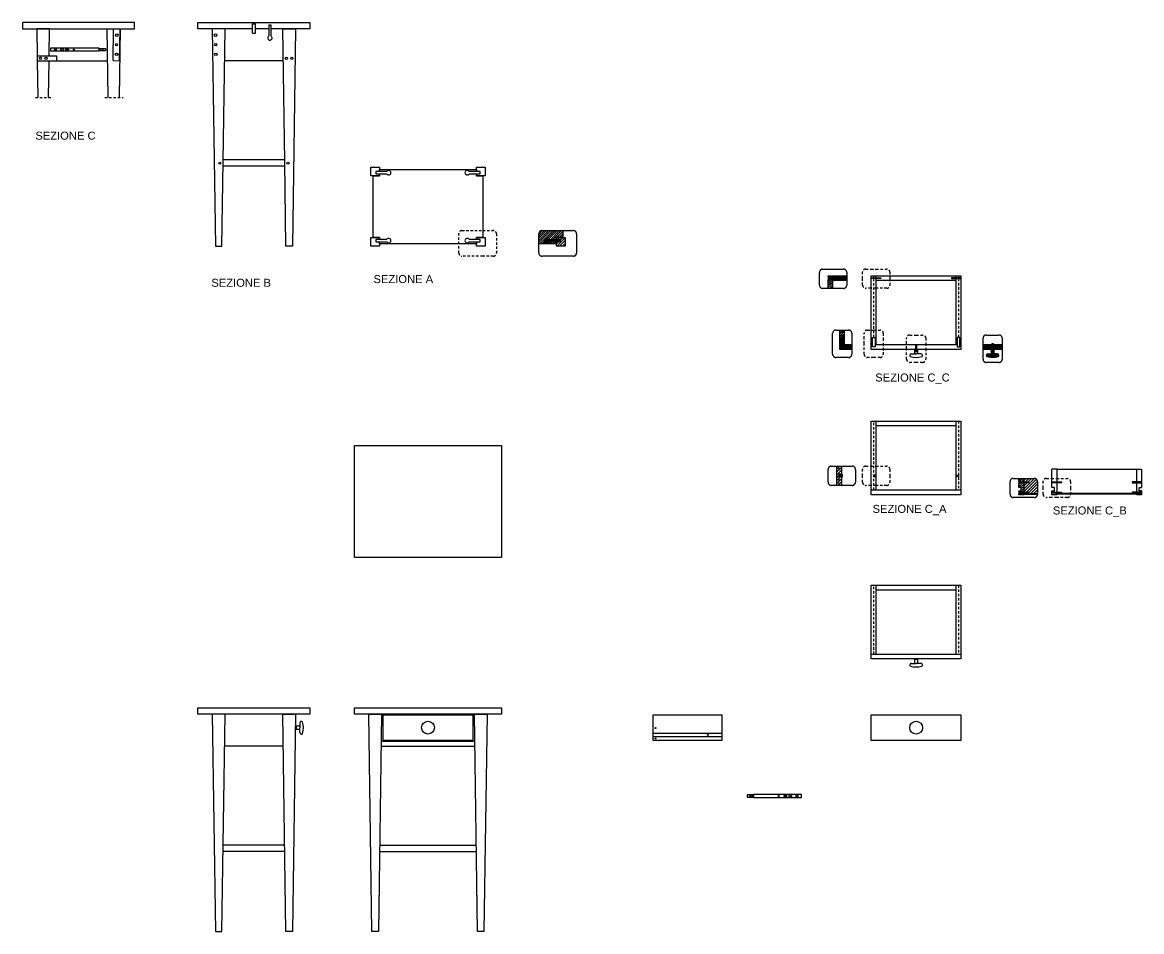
# Model space of a CAD drawing. Header units: millimetres. Extents: x 26 to 801, y 60 to 804.
# Drawn here: x 451.7 to 801.4, y 512.1 to 796.4 of the extents above; entities that cross this region are included whole.
import ezdxf

# ---------------------------------------------------------------- set-up
doc = ezdxf.new("R2010")
doc.units = ezdxf.units.MM
doc.linetypes.add('JIS_02_0.7', pattern=[1.35, 0.75, -0.6])
doc.linetypes.add('TRATTEGGIATA2', pattern=[9.525, 6.35, -3.175])
for name, color, linetype in [('campitura', 253, 'Continuous'), ('elementi sezionati', 170, 'Continuous'), ('Sez1', 150, 'Continuous'), ('sezioni', 2, 'Continuous'), ('simboli', 7, 'Continuous'), ('vano viti', 130, 'Continuous'), ('Viti', 50, 'Continuous'), ('viti dietro', 249, 'Continuous')]:
    doc.layers.add(name, color=color, linetype=linetype)
doc.styles.get("Standard").update_dxf_attribs({"font": 'arial.ttf'})

# ---------------------------------------------------------------- blocks, each defined once
blk = doc.blocks.new('*U53')
blk.add_lwpolyline([(0, 0), (0, 0.1), (0.05, 0), (0.12, -0.4), (0.12, -0.5), (0.07, -0.4), (0, 0)])
blk = doc.blocks.new('*U54')
at = {"layer": 'Viti', "color": 0, "linetype": 'ByBlock', "lineweight": -2, "transparency": 16777216}
for p in [(42.38, 270.66), (42.6, 270.66), (42.81, 270.66), (43.03, 270.66), (43.24, 270.66)]:
    blk.add_blockref('*U53', p, dxfattribs=at)
blk = doc.blocks.new('105021')
for p, q in [((40.46, 249.33), (40.43, 249.36)), ((40.43, 249.02), (40.47, 248.98)), ((40.48, 249.38), (40.46, 249.33)), ((40.49, 249.03), (40.46, 249.33)), ((40.47, 248.98), (40.49, 249.03)), ((40.53, 249.33), (40.48, 249.38)), ((40.49, 249.03), (40.54, 248.98)), ((40.55, 249.38), (40.53, 249.33)), ((40.56, 249.03), (40.53, 249.33)), ((40.54, 248.98), (40.56, 249.03)), ((40.6, 249.33), (40.55, 249.38)), ((40.56, 249.03), (40.61, 248.98)), ((40.62, 249.38), (40.6, 249.33)), ((40.63, 249.03), (40.6, 249.33)), ((40.61, 248.98), (40.63, 249.03)), ((40.67, 249.33), (40.62, 249.38)), ((40.63, 249.03), (40.68, 248.98)), ((40.69, 249.38), (40.67, 249.33)), ((40.7, 249.03), (40.67, 249.33)), ((40.68, 248.98), (40.7, 249.03)), ((40.74, 249.33), (40.69, 249.38)), ((40.7, 249.03), (40.75, 248.98)), ((40.76, 249.38), (40.74, 249.33)), ((40.77, 249.03), (40.74, 249.33)), ((40.75, 248.98), (40.77, 249.03)), ((40.81, 249.33), (40.76, 249.38)), ((40.77, 249.03), (40.82, 248.98)), ((40.83, 249.38), (40.81, 249.33)), ((40.84, 249.03), (40.81, 249.33)), ((40.82, 248.98), (40.84, 249.03)), ((40.88, 249.33), (40.83, 249.38)), ((40.84, 249.03), (40.89, 248.98)), ((40.9, 249.38), (40.88, 249.33)), ((40.91, 249.03), (40.88, 249.33)), ((40.89, 248.98), (40.91, 249.03)), ((40.95, 249.33), (40.9, 249.38)), ((40.91, 249.03), (40.96, 248.98)), ((40.97, 249.38), (40.95, 249.33)), ((40.98, 249.03), (40.95, 249.33)), ((40.96, 248.98), (40.98, 249.03)), ((41.02, 249.33), (40.97, 249.38)), ((40.98, 249.03), (41.03, 248.98)), ((41.04, 249.38), (41.02, 249.33)), ((41.05, 249.03), (41.02, 249.33)), ((41.03, 248.98), (41.05, 249.03)), ((41.09, 249.33), (41.04, 249.38)), ((41.05, 249.03), (41.1, 248.98)), ((41.11, 249.38), (41.09, 249.33)), ((41.12, 249.03), (41.09, 249.33)), ((41.1, 248.98), (41.12, 249.03)), ((41.16, 249.33), (41.11, 249.38)), ((41.12, 249.03), (41.17, 248.98)), ((41.18, 249.38), (41.16, 249.33)), ((41.19, 249.03), (41.16, 249.33)), ((41.17, 248.98), (41.19, 249.03)), ((41.23, 249.33), (41.18, 249.38)), ((41.19, 249.03), (41.24, 248.98)), ((41.25, 249.38), (41.23, 249.33)), ((41.26, 249.03), (41.23, 249.33)), ((41.24, 248.98), (41.26, 249.03)), ((41.3, 249.33), (41.25, 249.38)), ((41.26, 249.03), (41.31, 248.98)), ((41.32, 249.38), (41.3, 249.33)), ((41.33, 249.03), (41.3, 249.33)), ((41.31, 248.98), (41.33, 249.03)), ((41.37, 249.33), (41.32, 249.38)), ((41.33, 249.03), (41.38, 248.98)), ((41.4, 249.03), (41.37, 249.33)), ((41.37, 249.33), (41.4, 249.33)), ((41.38, 248.98), (41.4, 249.03)), ((41.4, 249.03), (41.4, 249.03)), ((41.43, 249.3), (41.43, 249.05))]:
    blk.add_line(p, q)
blk.add_lwpolyline([(40.33, 248.75), (40.33, 249.61, -0.414214), (40.35, 249.63), (40.41, 249.63, -0.414214), (40.43, 249.61), (40.43, 248.75, -0.414214), (40.41, 248.73), (40.35, 248.73, -0.414214)], format="xyb", close=True)
for centre, radius, start, end in [((40.54, 249.18), 0.406, 120.5102, 239.4898), ((41.4, 249.3), 0.025, 0, 90), ((41.4, 249.05), 0.025, 270, 0)]:
    blk.add_arc(centre, radius, start, end)
blk = doc.blocks.new('*U51')
blk.add_lwpolyline([(0.2, -0.3), (0.21, -0.25), (0.23, -0.3), (0.27, -0.5), (0.26, -0.55), (0.24, -0.5), (0.2, -0.3)])
blk = doc.blocks.new('*U52')
at = {"color": 0, "linetype": 'ByBlock', "lineweight": -2, "transparency": 16777216}
for p in [(40.13, 265.04), (40.27, 265.04), (40.4, 265.04), (40.54, 265.04), (40.68, 265.04), (40.82, 265.04), (40.96, 265.04), (41.09, 265.04), (41.23, 265.04), (41.37, 265.04), (41.51, 265.04), (41.64, 265.04), (41.78, 265.04), (41.92, 265.04), (42.06, 265.04), (42.19, 265.04), (42.33, 265.04), (42.47, 265.04)]:
    blk.add_blockref('*U51', p, dxfattribs=at)
blk = doc.blocks.new('108442')
for p, q in [((40.13, 265.04), (40.21, 264.8)), ((40.13, 265.04), (40.13, 264.24)), ((40.21, 264.48), (40.13, 264.24)), ((40.3, 264.74), (40.33, 264.74)), ((40.3, 264.54), (40.36, 264.54)), ((40.36, 264.74), (40.47, 264.74)), ((40.4, 264.54), (40.5, 264.54)), ((40.5, 264.74), (40.6, 264.74)), ((40.54, 264.54), (40.64, 264.54)), ((40.64, 264.74), (40.74, 264.74)), ((40.67, 264.54), (40.78, 264.54)), ((40.78, 264.74), (40.88, 264.74)), ((40.81, 264.54), (40.92, 264.54)), ((40.91, 264.74), (41.02, 264.74)), ((40.95, 264.54), (41.05, 264.54)), ((41.05, 264.74), (41.15, 264.74)), ((41.09, 264.54), (41.19, 264.54)), ((41.19, 264.74), (41.29, 264.74)), ((41.23, 264.54), (41.33, 264.54)), ((41.33, 264.74), (41.43, 264.74)), ((41.36, 264.54), (41.47, 264.54)), ((41.46, 264.74), (41.57, 264.74)), ((41.5, 264.54), (41.6, 264.54)), ((41.6, 264.74), (41.71, 264.74)), ((41.64, 264.54), (41.74, 264.54)), ((41.74, 264.74), (41.84, 264.74)), ((41.78, 264.54), (41.88, 264.54)), ((41.88, 264.74), (41.98, 264.74)), ((41.91, 264.54), (42.02, 264.54)), ((42.02, 264.74), (42.12, 264.74)), ((42.05, 264.54), (42.15, 264.54)), ((42.15, 264.74), (42.26, 264.74)), ((42.19, 264.54), (42.29, 264.54)), ((42.29, 264.74), (42.39, 264.74)), ((42.33, 264.54), (42.43, 264.54)), ((42.43, 264.74), (42.53, 264.74)), ((42.46, 264.54), (42.57, 264.54)), ((42.57, 264.74), (42.62, 264.74)), ((42.6, 264.54), (42.66, 264.54)), ((42.62, 264.74), (42.67, 264.74)), ((42.66, 264.54), (42.69, 264.54)), ((42.81, 264.72), (42.77, 264.73)), ((42.84, 264.57), (42.77, 264.55)), ((42.82, 264.75), (42.81, 264.72)), ((42.81, 264.72), (42.84, 264.57)), ((42.85, 264.71), (42.82, 264.75)), ((42.84, 264.57), (42.86, 264.52)), ((43.13, 264.64), (42.85, 264.71)), ((42.87, 264.58), (42.85, 264.71)), ((42.86, 264.52), (42.87, 264.58)), ((43.13, 264.64), (42.87, 264.58))]:
    blk.add_line(p, q)
for centre, radius, start, end in [((40.3, 264.84), 0.1, 203.012, 270), ((40.3, 264.44), 0.1, 90, 156.988), ((42.69, 264.84), 0.3, 270, 273.397), ((42.68, 264.39), 0.348, 75.2281, 85.5061), ((42.68, 264.89), 0.348, 274.4939, 284.7719)]:
    blk.add_arc(centre, radius, start, end)
blk.add_blockref('*U52', (0, 0))
blk = doc.blocks.new('101350')
for p, q in [((40.13, 267.87), (40.13, 267.33)), ((40.15, 267.91), (40.27, 267.99)), ((40.15, 267.28), (40.27, 267.21)), ((40.28, 267.2), (40.28, 268)), ((40.29, 268), (42.96, 268)), ((40.29, 267.2), (42.96, 267.2)), ((40.38, 267.87), (42.88, 267.87)), ((40.38, 267.75), (42.88, 267.75)), ((40.38, 267.6), (42.88, 267.6)), ((40.38, 267.45), (42.88, 267.45)), ((40.38, 267.32), (42.88, 267.32)), ((42.98, 268), (42.98, 267.2)), ((43.11, 267.91), (42.99, 267.99)), ((43.11, 267.28), (42.99, 267.21)), ((43.13, 267.87), (43.13, 267.33))]:
    blk.add_line(p, q)
for centre, start, end in [((40.18, 267.87), 123.6901, 180), ((40.18, 267.33), 180, 236.3099), ((40.29, 267.95), 90, 123.6901), ((40.29, 267.25), 236.3099, 270), ((42.96, 267.95), 56.3099, 90), ((42.96, 267.25), 270, 303.6901), ((43.08, 267.87), 0, 56.3099), ((43.08, 267.33), 303.6901, 0)]:
    blk.add_arc(centre, 0.05, start, end)
blk = doc.blocks.new('100412')
for p, q in [((40.46, 243.47), (40.43, 243.5)), ((40.43, 243.16), (40.47, 243.12)), ((40.48, 243.52), (40.46, 243.47)), ((40.49, 243.17), (40.46, 243.47)), ((40.47, 243.12), (40.49, 243.17)), ((40.53, 243.47), (40.48, 243.52)), ((40.49, 243.17), (40.54, 243.12)), ((40.55, 243.52), (40.53, 243.47)), ((40.56, 243.17), (40.53, 243.47)), ((40.54, 243.12), (40.56, 243.17)), ((40.6, 243.47), (40.55, 243.52)), ((40.56, 243.17), (40.61, 243.12)), ((40.62, 243.52), (40.6, 243.47)), ((40.63, 243.17), (40.6, 243.47)), ((40.61, 243.12), (40.63, 243.17)), ((40.67, 243.47), (40.62, 243.52)), ((40.63, 243.17), (40.68, 243.12)), ((40.69, 243.52), (40.67, 243.47)), ((40.7, 243.17), (40.67, 243.47)), ((40.68, 243.12), (40.7, 243.17)), ((40.74, 243.47), (40.69, 243.52)), ((40.7, 243.17), (40.75, 243.12)), ((40.76, 243.52), (40.74, 243.47)), ((40.77, 243.17), (40.74, 243.47)), ((40.75, 243.12), (40.77, 243.17)), ((40.81, 243.47), (40.76, 243.52)), ((40.77, 243.17), (40.82, 243.12)), ((40.83, 243.52), (40.81, 243.47)), ((40.84, 243.17), (40.81, 243.47)), ((40.82, 243.12), (40.84, 243.17)), ((40.88, 243.47), (40.83, 243.52)), ((40.84, 243.17), (40.89, 243.12)), ((40.9, 243.52), (40.88, 243.47)), ((40.91, 243.17), (40.88, 243.47)), ((40.89, 243.12), (40.91, 243.17)), ((40.95, 243.47), (40.9, 243.52)), ((40.91, 243.17), (40.96, 243.12)), ((40.97, 243.52), (40.95, 243.47)), ((40.98, 243.17), (40.95, 243.47)), ((40.96, 243.12), (40.98, 243.17)), ((41.02, 243.47), (40.97, 243.52)), ((40.98, 243.17), (41.03, 243.12)), ((41.04, 243.52), (41.02, 243.47)), ((41.05, 243.17), (41.02, 243.47)), ((41.03, 243.12), (41.05, 243.17)), ((41.09, 243.47), (41.04, 243.52)), ((41.05, 243.17), (41.1, 243.12)), ((41.11, 243.52), (41.09, 243.47)), ((41.12, 243.17), (41.09, 243.47)), ((41.1, 243.12), (41.12, 243.17)), ((41.16, 243.47), (41.11, 243.52)), ((41.12, 243.17), (41.17, 243.12)), ((41.18, 243.52), (41.16, 243.47)), ((41.19, 243.17), (41.16, 243.47)), ((41.17, 243.12), (41.19, 243.17)), ((41.23, 243.47), (41.18, 243.52)), ((41.19, 243.17), (41.24, 243.12)), ((41.25, 243.52), (41.23, 243.47)), ((41.26, 243.17), (41.23, 243.47)), ((41.24, 243.12), (41.26, 243.17)), ((41.3, 243.47), (41.25, 243.52)), ((41.26, 243.17), (41.31, 243.12)), ((41.32, 243.52), (41.3, 243.47)), ((41.33, 243.17), (41.3, 243.47)), ((41.31, 243.12), (41.33, 243.17)), ((41.37, 243.47), (41.32, 243.52)), ((41.33, 243.17), (41.38, 243.12)), ((41.39, 243.52), (41.37, 243.47)), ((41.4, 243.17), (41.37, 243.47)), ((41.38, 243.12), (41.4, 243.17)), ((41.44, 243.47), (41.39, 243.52)), ((41.4, 243.17), (41.45, 243.12)), ((41.46, 243.52), (41.44, 243.47)), ((41.47, 243.17), (41.44, 243.47)), ((41.45, 243.12), (41.47, 243.17)), ((41.51, 243.47), (41.46, 243.52)), ((41.47, 243.17), (41.52, 243.12)), ((41.53, 243.52), (41.51, 243.47)), ((41.54, 243.17), (41.51, 243.47)), ((41.52, 243.12), (41.54, 243.17)), ((41.58, 243.47), (41.53, 243.52)), ((41.54, 243.17), (41.59, 243.12)), ((41.6, 243.52), (41.58, 243.47)), ((41.61, 243.17), (41.58, 243.47)), ((41.59, 243.12), (41.61, 243.17)), ((41.65, 243.47), (41.6, 243.52)), ((41.61, 243.17), (41.66, 243.12)), ((41.67, 243.52), (41.65, 243.47)), ((41.68, 243.17), (41.65, 243.47)), ((41.66, 243.12), (41.68, 243.17)), ((41.72, 243.47), (41.67, 243.52)), ((41.68, 243.17), (41.73, 243.12)), ((41.74, 243.52), (41.72, 243.47)), ((41.75, 243.17), (41.72, 243.47)), ((41.73, 243.12), (41.75, 243.17)), ((41.79, 243.47), (41.74, 243.52)), ((41.75, 243.17), (41.8, 243.12)), ((41.81, 243.52), (41.79, 243.47)), ((41.82, 243.17), (41.79, 243.47)), ((41.8, 243.12), (41.82, 243.17)), ((41.86, 243.47), (41.81, 243.52)), ((41.82, 243.17), (41.87, 243.12)), ((41.88, 243.52), (41.86, 243.47)), ((41.89, 243.17), (41.86, 243.47)), ((41.87, 243.12), (41.89, 243.17)), ((41.93, 243.47), (41.88, 243.52)), ((41.89, 243.17), (41.94, 243.12)), ((41.95, 243.52), (41.93, 243.47)), ((41.96, 243.17), (41.93, 243.47)), ((41.94, 243.12), (41.96, 243.17)), ((42, 243.47), (41.95, 243.52)), ((41.96, 243.17), (42.01, 243.12)), ((42.02, 243.52), (42, 243.47)), ((42.03, 243.17), (42, 243.47)), ((42.01, 243.12), (42.03, 243.17)), ((42.07, 243.47), (42.02, 243.52)), ((42.03, 243.17), (42.08, 243.12)), ((42.09, 243.52), (42.07, 243.47)), ((42.1, 243.17), (42.07, 243.47)), ((42.08, 243.12), (42.1, 243.17)), ((42.14, 243.47), (42.09, 243.52)), ((42.1, 243.17), (42.15, 243.12)), ((42.16, 243.52), (42.14, 243.47)), ((42.17, 243.17), (42.14, 243.47)), ((42.15, 243.12), (42.17, 243.17)), ((42.21, 243.47), (42.16, 243.52)), ((42.17, 243.17), (42.22, 243.12)), ((42.23, 243.52), (42.21, 243.47)), ((42.24, 243.17), (42.21, 243.47)), ((42.22, 243.12), (42.24, 243.17)), ((42.28, 243.47), (42.23, 243.52)), ((42.24, 243.17), (42.29, 243.12)), ((42.3, 243.52), (42.28, 243.47)), ((42.31, 243.17), (42.28, 243.47)), ((42.29, 243.12), (42.31, 243.17)), ((42.35, 243.47), (42.3, 243.52)), ((42.31, 243.17), (42.36, 243.12)), ((42.37, 243.52), (42.35, 243.47)), ((42.38, 243.17), (42.35, 243.47)), ((42.36, 243.12), (42.38, 243.17)), ((42.42, 243.47), (42.37, 243.52)), ((42.38, 243.17), (42.43, 243.12)), ((42.44, 243.52), (42.42, 243.47)), ((42.45, 243.17), (42.42, 243.47)), ((42.43, 243.12), (42.45, 243.17)), ((42.49, 243.47), (42.44, 243.52)), ((42.45, 243.17), (42.5, 243.12)), ((42.51, 243.52), (42.49, 243.47)), ((42.52, 243.17), (42.49, 243.47)), ((42.5, 243.12), (42.52, 243.17)), ((42.56, 243.47), (42.51, 243.52)), ((42.52, 243.17), (42.57, 243.12)), ((42.59, 243.17), (42.56, 243.47)), ((42.56, 243.47), (42.59, 243.47)), ((42.57, 243.12), (42.59, 243.17)), ((42.59, 243.17), (42.59, 243.17)), ((42.62, 243.44), (42.62, 243.19))]:
    blk.add_line(p, q)
blk.add_lwpolyline([(40.33, 242.89), (40.33, 243.75, -0.414214), (40.35, 243.77), (40.41, 243.77, -0.414214), (40.43, 243.75), (40.43, 242.89, -0.414214), (40.41, 242.87), (40.35, 242.87, -0.414214)], format="xyb", close=True)
for centre, radius, start, end in [((40.54, 243.32), 0.406, 120.5102, 239.4898), ((42.59, 243.44), 0.025, 0, 90), ((42.59, 243.19), 0.025, 270, 0)]:
    blk.add_arc(centre, radius, start, end)

msp = doc.modelspace()

# ---------------------------------------------------------------- hatches: boundary and pattern name
at = {"layer": 'campitura'}
h = msp.add_hatch(dxfattribs=at)
h.set_pattern_fill('ANSI31', color=256, scale=0.15)
edge = h.paths.add_edge_path()
edge.add_line((618.54, 727.78), (616.32, 727.78))
edge.add_arc((615.69, 728.17), 0.74, 31.8048, 328.1952, ccw=False)
edge.add_line((616.32, 728.56), (618.54, 728.56))
edge.add_line((618.54, 728.56), (618.54, 729.17))
edge.add_line((618.54, 729.17), (620.54, 729.17))
edge.add_line((620.54, 729.17), (620.54, 731.3))
edge.add_line((620.54, 731.3), (614.04, 731.3))
edge.add_arc((614.04, 730.3), 1, 90, 180)
edge.add_line((613.04, 730.3), (613.04, 727.17))
edge.add_line((613.04, 727.17), (618.54, 727.17))
edge.add_line((618.54, 727.17), (618.54, 727.78))
h = msp.add_hatch(dxfattribs=at)
h.set_pattern_fill('ANSI31', color=256, scale=0.2)
h.paths.add_polyline_path([(619.73, 728.51), (619.73, 728.42), (619.74, 728.42), (619.74, 727.92), (619.62, 727.92), (619.61, 727.87), (619.59, 727.92), (619.4, 727.92), (619.4, 727.87), (619.37, 727.92), (619.18, 727.92), (619.18, 727.87), (619.16, 727.92), (618.97, 727.92), (618.97, 727.87), (618.94, 727.92), (618.75, 727.92), (618.75, 727.87), (618.73, 727.92), (618.54, 727.92), (618.54, 727.82), (618.54, 727.17), (618.54, 726.4), (621.31, 726.4), (621.31, 729.17), (618.54, 729.17), (618.54, 728.56), (618.58, 728.56), (618.58, 728.51)])
h = msp.add_hatch(dxfattribs=at)
h.set_pattern_fill('ANSI31', color=256, scale=0.15)
h.paths.add_polyline_path([(704.94, 717.18), (704.19, 717.18), (704.19, 716.53), (704.19, 716.53), (704.2, 716.58), (704.22, 716.53), (704.33, 716.53), (704.34, 716.58), (704.36, 716.53), (704.46, 716.53), (704.47, 716.58), (704.5, 716.53), (704.6, 716.53), (704.61, 716.58), (704.64, 716.53), (704.74, 716.53), (704.75, 716.58), (704.77, 716.53), (704.88, 716.53), (704.89, 716.58), (704.91, 716.53), (704.94, 716.53)])
h.paths.add_polyline_path([(703.55, 716.24), (703.44, 715.91), (703.44, 713.24), (704.94, 713.24), (704.94, 716.24)])
h.paths.add_polyline_path([(703.55, 716.62), (704.19, 716.62), (704.19, 717.18), (703.44, 717.18), (703.44, 716.95)])
h = msp.add_hatch(dxfattribs=at)
h.set_pattern_fill('ANSI31', color=256, scale=0.1)
h.paths.add_polyline_path([(704.94, 716.62), (706.48, 716.62), (706.48, 716.24), (704.94, 716.24), (704.94, 715.68), (709.24, 715.68), (709.24, 716.24), (709.24, 717.18), (704.94, 717.18)])
h = msp.add_hatch(dxfattribs=at)
h.set_pattern_fill('ANSI31', color=256, scale=0.15)
h.paths.add_polyline_path([(708.27, 697.98), (708.27, 695.68), (708.58, 695.68), (708.58, 700.2), (707.82, 700.2), (707.82, 697.98)])
h.paths.add_polyline_path([(707.39, 697.98), (707.82, 697.98), (707.82, 700.2), (707.08, 700.2), (707.08, 695.68), (707.39, 695.68)])
h = msp.add_hatch(dxfattribs=at)
h.set_pattern_fill('ANSI31', color=256, scale=0.1)
h.paths.add_polyline_path([(707.39, 694.89), (707.39, 695.68), (707.08, 695.68), (707.08, 694.18), (710.82, 694.18), (710.82, 695.68), (708.27, 695.68), (708.27, 694.89)])
h = msp.add_hatch(dxfattribs=at)
h.set_pattern_fill('ANSI31', color=256, scale=0.1)
h.paths.add_polyline_path([(754.57, 694.18), (754.57, 695.68), (751.81, 695.68), (751.81, 694.41), (751.81, 694.18)])
h.paths.add_polyline_path([(755.05, 695.68), (755.05, 694.18), (757.8, 694.18), (757.8, 694.41), (757.8, 695.68)])
h = msp.add_hatch(dxfattribs=at)
h.set_pattern_fill('ANSI31', color=256, scale=0.07)
h.paths.add_polyline_path([(756.33, 692.77), (754.81, 692.77), (753.29, 692.77, 0.500036), (752.85, 692.1, 0.238837), (753.04, 691.91, 0.147061), (756.58, 691.91, 0.238837), (756.77, 692.1, 0.500036)])
h.paths.add_polyline_path([(754.66, 694.08), (754.61, 694.1), (754.66, 694.15), (754.59, 694.18), (754.26, 694.18, 0.31424), (754.31, 693.96), (754.61, 693.96), (754.66, 694.01), (754.61, 694.03)])
edge = h.paths.add_edge_path()
edge.add_line((755.05, 694.18), (755.05, 693.96))
edge.add_line((755.05, 693.96), (755.31, 693.96))
edge.add_arc((755.18, 694.11), 0.201, 311.7035, 381.4827)
edge.add_line((755.36, 694.18), (755.05, 694.18))
h.paths.add_polyline_path([(754.57, 693.45), (754.57, 693.96), (754.31, 693.96), (754.31, 692.77), (754.81, 692.77), (755.31, 692.77), (755.31, 693.96), (755.05, 693.96), (755.05, 693.45)])
h = msp.add_hatch(dxfattribs=at)
h.set_pattern_fill('ANSI31', color=256, scale=0.2)
h.paths.add_polyline_path([(706.91, 654.9), (707.66, 654.9), (707.66, 657.64), (706.91, 657.64)])
h.paths.add_polyline_path([(706.91, 654.42), (706.63, 654.42), (706.62, 654.9), (706.91, 654.9), (706.91, 657.64), (706.16, 657.64), (706.16, 651.65), (706.91, 651.65)])
h.paths.add_polyline_path([(707.66, 654.42), (706.91, 654.42), (706.91, 651.65), (707.66, 651.65)])
h = msp.add_hatch(dxfattribs=at)
h.set_pattern_fill('ANSI31', color=256, scale=0.15)
h.paths.add_polyline_path([(763.03, 653.14), (763.14, 652.8), (764.53, 652.8), (764.53, 653.85), (763.03, 653.85)])
h.paths.add_polyline_path([(763.14, 649.17), (763.03, 648.84), (763.03, 648.73), (764.53, 648.73), (764.53, 648.93), (764.33, 648.93), (764.33, 649.13), (764.53, 649.13), (764.53, 649.17)])
h.paths.add_polyline_path([(763.14, 649.55), (764.53, 649.55), (764.53, 652.42), (763.14, 652.42), (763.03, 652.09), (763.03, 650.98), (763.78, 650.98), (763.78, 649.98), (763.03, 649.98), (763.03, 649.89)])
h = msp.add_hatch(dxfattribs=at)
h.set_pattern_fill('ANSI31', color=256, scale=0.2)
edge = h.paths.add_edge_path()
edge.add_line((764.53, 649.55), (766.07, 649.55))
edge.add_line((766.07, 649.55), (766.07, 649.17))
edge.add_line((766.07, 649.17), (764.53, 649.17))
edge.add_line((764.53, 649.17), (764.53, 649.13))
edge.add_line((764.53, 649.13), (768.83, 649.13))
edge.add_line((768.83, 649.13), (768.83, 650.86))
edge.add_line((768.83, 650.86), (768.83, 652.85))
edge.add_arc((767.83, 652.85), 1, 0, 90)
edge.add_line((767.83, 653.85), (764.53, 653.85))
edge.add_line((764.53, 653.85), (764.53, 652.8))
edge.add_line((764.53, 652.8), (766.07, 652.8))
edge.add_line((766.07, 652.8), (766.07, 652.42))
edge.add_line((766.07, 652.42), (764.53, 652.42))
edge.add_line((764.53, 652.42), (764.53, 649.55))
h = msp.add_hatch(dxfattribs=at)
h.set_pattern_fill('ANSI31', color=256, scale=0.1)
h.paths.add_polyline_path([(768.83, 649.13), (764.53, 649.13), (764.33, 649.13), (764.33, 648.93), (764.53, 648.93), (768.83, 648.93)])

# ---------------------------------------------------------------- linework, layer by layer
for p, q in [((463.84, 788.15), (464.41, 788.15)), ((463.84, 787.65), (464.41, 787.65)), ((462.33, 784.4), (478.35, 784.4)), ((533.19, 784.4), (514.89, 784.4)), ((533.64, 753.4), (514.44, 753.4)), ((531.38, 751.4), (514.41, 751.4)), ((533.67, 751.4), (531.38, 751.4)), ((743.42, 716.58), (743.42, 717.18)), ((718.42, 598.92), (718.42, 620.42)), ((743.42, 618.92), (718.42, 618.92)), ((743.42, 598.92), (743.42, 620.42)), ((716.92, 598.92), (744.92, 598.92)), ((729.4, 596.01), (730.92, 596.01)), ((732.44, 596.01), (730.92, 596.01)), ((538.38, 577.41), (538.38, 575.89)), ((538.38, 574.37), (538.38, 575.89)), ((648.76, 574.14), (670.26, 574.14)), ((533.19, 570.14), (514.89, 570.14)), ((563.76, 570.14), (593.06, 570.14)), ((563.78, 571.64), (593.03, 571.64)), ((648.76, 573.14), (670.26, 573.14)), ((670.26, 571.89), (649.76, 571.89)), ((744.92, 571.89), (716.92, 571.89)), ((691.91, 554.77), (691.33, 554.77)), ((691.91, 554.27), (691.33, 554.27)), ((533.64, 539.14), (514.44, 539.14)), ((563.31, 539.14), (593.51, 539.14)), ((533.67, 537.14), (514.41, 537.14)), ((563.28, 537.14), (593.54, 537.14))]:
    msp.add_line(p, q)
at = {"linetype": 'JIS_02_0.7'}
for p, q in [((455.8, 772.91), (460.69, 772.91)), ((477.45, 772.91), (483.21, 772.91)), ((704.19, 716.62), (704.19, 717.18)), ((717.67, 716.58), (717.67, 717.18)), ((744.17, 717.18), (744.17, 716.58)), ((704.19, 714.15), (704.19, 716.24)), ((717.67, 697.93), (717.67, 716.28)), ((744.17, 716.28), (744.17, 697.93)), ((707.82, 697.98), (707.82, 700.2)), ((717.67, 650.23), (717.67, 671.73)), ((744.17, 671.73), (744.17, 650.23)), ((706.91, 654.9), (706.91, 657.63)), ((706.91, 651.65), (706.91, 654.42)), ((717.67, 598.92), (717.67, 620.42)), ((744.17, 620.42), (744.17, 598.92))]:
    msp.add_line(p, q, dxfattribs=at)
for points in [[(460.21, 794.4), (456.21, 794.4), (456.33, 785.9)], [(460.08, 785.9), (460.21, 794.4)], [(478.21, 794.4), (480.21, 794.4)], [(478.52, 772.91), (478.21, 794.4)], [(482.21, 794.4), (481.89, 772.91)], [(475.63, 788.25), (477.63, 788.25), (477.63, 787.55), (475.63, 787.55)], [(456.35, 784.4), (456.52, 772.91)], [(459.89, 772.91), (460.06, 784.4)], [(563.29, 749.05), (563.29, 748.4)], [(555.41, 629.13), (555.41, 664.13), (601.41, 664.13), (601.41, 629.13), (555.41, 629.13)], [(716.92, 597.42), (716.92, 620.42), (744.92, 620.42), (744.92, 597.42), (716.92, 597.42)], [(731.42, 596.01), (731.42, 597.19), (730.42, 597.19), (730.42, 596.01)], [(541.54, 582.14), (541.54, 580.14), (506.54, 580.14), (506.54, 582.14), (541.54, 582.14)], [(555.41, 582.14), (601.41, 582.14), (601.41, 580.14), (555.41, 580.14), (555.41, 582.14)], [(515.04, 580.14), (511.04, 580.14), (512.04, 512.14), (514.04, 512.14), (515.04, 580.14)], [(533.04, 580.14), (537.04, 580.14), (536.04, 512.14), (534.04, 512.14), (533.04, 580.14)], [(559.91, 580.14), (563.91, 580.14), (562.91, 512.14), (560.91, 512.14), (559.91, 580.14)], [(564.41, 579.89), (592.41, 579.89), (592.41, 571.89), (564.41, 571.89), (564.41, 579.89)], [(592.91, 580.14), (596.91, 580.14), (595.91, 512.14), (593.91, 512.14), (592.91, 580.14)], [(670.26, 579.89), (670.26, 571.89), (648.76, 571.89), (648.76, 579.89), (670.26, 579.89)], [(716.92, 579.89), (744.92, 579.89), (744.92, 571.89), (716.92, 571.89), (716.92, 579.89)], [(538.38, 576.39), (537.19, 576.39), (537.19, 575.39), (538.38, 575.39)], [(680.12, 554.87), (678.12, 554.87), (678.12, 554.17), (680.12, 554.17)]]:
    msp.add_lwpolyline(points)
for points in [[(460.63, 788.4), (475.63, 788.4), (475.63, 787.4), (460.63, 787.4)], [(695.12, 555.02), (680.12, 555.02), (680.12, 554.02), (695.12, 554.02)]]:
    msp.add_lwpolyline(points, close=True)
for points in [[(461.9, 788.15, -0.414214), (461.83, 788.08), (461.73, 788.08, -0.414214), (461.65, 788.15, -0.414214), (461.73, 788.23), (461.83, 788.23, -0.414214)], [(461.9, 787.65, 0.414214), (461.83, 787.73), (461.73, 787.73, 0.414214), (461.65, 787.65, 0.414214), (461.73, 787.58), (461.83, 787.58, 0.414214)], [(693.85, 554.77, 0.414214), (693.92, 554.69), (694.02, 554.69, 0.414214), (694.1, 554.77, 0.414214), (694.02, 554.84), (693.92, 554.84, 0.414214)], [(693.85, 554.27, -0.414214), (693.92, 554.34), (694.02, 554.34, -0.414214), (694.1, 554.27, -0.414214), (694.02, 554.19), (693.92, 554.19, -0.414214)]]:
    msp.add_lwpolyline(points, format="xyb", close=True)
for points in [[(466.11, 788), (466.11, 787.8), (465.64, 787.8, 0.414214), (465.61, 787.77), (465.61, 787.67, -0.557536), (465.6, 787.66), (465.13, 787.89, -0.618034), (465.13, 787.91), (465.6, 788.15, -0.557536), (465.61, 788.14), (465.61, 788.03, 0.414214), (465.64, 788), (466.11, 788), (465.64, 788)], [(689.63, 554.62), (689.63, 554.42), (690.1, 554.42, -0.414214), (690.13, 554.39), (690.13, 554.28, 0.557536), (690.15, 554.28), (690.61, 554.51, 0.618034), (690.61, 554.53), (690.15, 554.76, 0.557536), (690.13, 554.75), (690.13, 554.65, -0.414214), (690.1, 554.62), (689.63, 554.62), (690.1, 554.62)]]:
    msp.add_lwpolyline(points, format="xyb")
for centre, radius in [((462.28, 787.9), 0.15), ((467.78, 787.9), 0.15), ((475.92, 787.9), 0.15), ((476.72, 787.9), 0.15), ((578.41, 575.89), 2), ((730.92, 575.89), 2), ((649.51, 575.76), 0.15), ((665.84, 573.64), 0.15), ((649.51, 572.51), 0.15), ((679.02, 554.52), 0.15), ((679.82, 554.52), 0.15), ((687.97, 554.52), 0.15), ((693.47, 554.52), 0.15)]:
    msp.add_circle(centre, radius)
for centre, radius, start, end in [((463.94, 787.9), 0.313, 153.6122, 206.3878), ((463.84, 787.95), 0.2, 90, 153.6122), ((463.84, 787.85), 0.2, 206.3878, 270), ((464.41, 787.95), 0.2, 26.3878, 90), ((464.41, 787.85), 0.2, 270, 333.6122), ((464.31, 787.9), 0.313, 333.6122, 26.3878), ((729.43, 595.51), 0.5, 93.2705, 199.5372), ((729.24, 595.44), 0.3, 199.5372, 253.268), ((730.92, 601.03), 6.14, 253.268, 286.732), ((730.56, 597.34), 0.201, 158.5173, 228.2965), ((731.29, 597.34), 0.201, 311.7035, 21.4827), ((732.42, 595.51), 0.5, 340.4628, 86.7295), ((732.6, 595.44), 0.3, 286.732, 340.4628), ((538.88, 577.38), 0.5, 70.4628, 176.7295), ((538.95, 577.57), 0.3, 16.732, 70.4628), ((533.36, 575.89), 6.14, 343.268, 16.732), ((537.04, 575.52), 0.201, 248.5173, 318.2965), ((537.04, 576.25), 0.201, 41.7035, 106.5475), ((538.88, 574.39), 0.5, 183.2705, 289.5372), ((538.95, 574.21), 0.3, 289.5372, 343.268), ((691.43, 554.52), 0.313, 153.6122, 206.3878), ((691.33, 554.57), 0.2, 90, 153.6122), ((691.33, 554.47), 0.2, 206.3878, 270), ((691.91, 554.57), 0.2, 26.3878, 90), ((691.91, 554.47), 0.2, 270, 333.6122), ((691.81, 554.52), 0.313, 333.6122, 26.3878)]:
    msp.add_arc(centre, radius, start, end)
at = {"layer": 'elementi sezionati'}
for p, q in [((480.06, 784.43), (480.21, 794.4)), ((482.06, 784.4), (482.21, 794.4)), ((456.33, 785.9), (462.33, 785.9)), ((456.35, 784.4), (462.33, 784.4)), ((462.33, 785.9), (462.33, 784.4)), ((480.06, 784.43), (482.06, 784.4)), ((718.42, 716.58), (718.42, 717.18)), ((718.42, 695.68), (718.42, 716.28)), ((743.42, 715.68), (718.42, 715.68)), ((743.42, 695.68), (743.42, 716.28)), ((716.92, 695.68), (717.27, 695.68)), ((718.07, 695.68), (730.76, 695.68)), ((729.4, 692.77), (730.92, 692.77)), ((732.44, 692.77), (730.92, 692.77)), ((731.11, 695.68), (743.77, 695.68)), ((744.57, 695.68), (744.92, 695.68)), ((718.42, 650.23), (718.42, 671.73)), ((743.42, 650.23), (743.42, 671.73)), ((743.42, 670.23), (718.42, 670.23)), ((774.86, 656.73), (773.36, 656.73)), ((774.86, 656.73), (774.86, 652.76)), ((774.86, 656.73), (799.86, 656.73)), ((799.86, 652.76), (799.86, 656.73)), ((774.86, 652.46), (774.86, 649.51)), ((799.86, 649.51), (799.86, 652.46)), ((716.92, 650.23), (744.92, 650.23)), ((774.86, 649.21), (774.86, 649.13)), ((774.86, 648.93), (774.86, 648.73)), ((799.86, 649.13), (799.86, 649.21)), ((799.86, 648.73), (799.86, 648.93))]:
    msp.add_line(p, q, dxfattribs=at)
for points in [[(451.71, 796.4), (451.71, 794.4), (469.61, 794.4)], [(469.61, 794.4), (486.71, 794.4), (486.71, 796.4), (451.71, 796.4)], [(480.21, 794.4), (482.21, 794.4)], [(523.64, 794.4), (506.54, 794.4), (506.54, 796.4), (541.54, 796.4)], [(515.04, 794.4), (511.04, 794.4), (512.04, 726.4), (514.04, 726.4), (514.43, 752.75)], [(514.43, 752.75), (515.04, 794.4)], [(528.69, 794.4), (524.44, 794.4)], [(541.54, 796.4), (541.54, 794.4), (529.39, 794.4)], [(533.04, 794.4), (537.04, 794.4), (536.04, 726.4), (534.04, 726.4), (533.65, 752.75)], [(533.65, 752.75), (533.04, 794.4)], [(456.33, 785.9), (456.35, 784.4)], [(563.29, 748.4), (560.53, 748.4), (560.53, 751.17), (563.29, 751.17), (563.29, 749.75)], [(563.29, 728.52), (563.29, 729.17), (561.29, 729.17), (561.29, 748.4), (563.29, 748.4), (563.29, 749.05)], [(563.29, 750.4), (593.53, 750.4), (593.53, 749.75)], [(563.29, 749.75), (563.29, 750.4)], [(593.53, 749.75), (593.53, 751.17), (596.29, 751.17), (596.29, 748.4)], [(596.29, 748.4), (593.53, 748.4), (593.53, 749.05)], [(593.53, 749.05), (593.53, 748.4), (595.53, 748.4), (595.53, 729.17), (593.53, 729.17), (593.53, 728.52)], [(563.29, 726.4), (560.53, 726.4), (560.53, 729.17), (563.29, 729.17), (563.29, 728.52)], [(593.53, 727.82), (593.53, 727.17), (563.29, 727.17), (563.29, 727.82)], [(593.53, 728.52), (593.53, 729.17), (596.29, 729.17), (596.29, 726.4)], [(596.29, 726.4), (593.53, 726.4), (593.53, 727.82)], [(563.29, 727.11), (563.29, 726.4)], [(716.92, 694.18), (716.92, 717.18), (744.92, 717.18), (744.92, 694.18), (731.11, 694.18)], [(730.76, 694.18), (716.92, 694.18)], [(730.76, 693.96), (730.42, 693.96), (730.42, 692.77)], [(731.42, 692.77), (731.42, 693.96), (731.11, 693.96)], [(716.92, 648.73), (716.92, 671.73), (744.92, 671.73), (744.92, 648.73), (716.92, 648.73)], [(773.36, 650.98), (773.36, 656.73)], [(799.86, 656.73), (801.36, 656.73), (801.36, 650.98)], [(773.36, 649.98), (774.11, 649.98), (774.11, 650.98), (773.36, 650.98)], [(801.36, 649.98), (800.61, 649.98), (800.61, 650.98), (801.36, 650.98)], [(763.03, 649.76), (763.03, 649.98)], [(774.86, 648.73), (773.36, 648.73), (773.36, 649.98)], [(774.86, 649.13), (774.66, 649.13), (774.66, 648.93), (774.86, 648.93)], [(799.86, 649.13), (774.86, 649.13)], [(799.86, 648.93), (774.86, 648.93)], [(801.36, 649.98), (801.36, 648.73), (799.86, 648.73)], [(799.86, 649.13), (800.06, 649.13), (800.06, 648.93), (799.86, 648.93)]]:
    msp.add_lwpolyline(points, dxfattribs=at)
for centre, radius, start, end in [((729.43, 692.27), 0.5, 93.2705, 199.5372), ((730.56, 694.11), 0.201, 158.5173, 228.2965), ((731.29, 694.11), 0.201, 311.7035, 21.4827), ((732.42, 692.27), 0.5, 340.4628, 86.7295), ((729.24, 692.2), 0.3, 199.5372, 253.268), ((730.92, 697.79), 6.14, 253.268, 286.732), ((732.6, 692.2), 0.3, 286.732, 340.4628)]:
    msp.add_arc(centre, radius, start, end, dxfattribs=at)
at = {"layer": 'Sez1'}
for p, q in [((704.94, 716.62), (704.94, 717.18)), ((704.94, 713.24), (704.94, 716.24)), ((709.24, 715.68), (704.94, 715.68)), ((708.58, 695.68), (708.58, 700.2)), ((707.08, 695.68), (707.39, 695.68)), ((708.27, 695.68), (710.82, 695.68)), ((751.81, 695.68), (754.38, 695.68)), ((753.29, 692.77), (754.31, 692.77)), ((755.24, 695.68), (757.8, 695.68)), ((756.33, 692.77), (755.31, 692.77)), ((706.16, 651.65), (706.16, 657.64)), ((707.66, 651.65), (707.66, 657.64)), ((764.53, 653.85), (764.53, 652.8)), ((764.53, 652.42), (764.53, 649.55)), ((764.53, 649.17), (764.53, 649.13)), ((764.53, 649.13), (768.83, 649.13)), ((764.53, 648.93), (764.53, 648.73)), ((764.53, 648.93), (768.83, 648.93))]:
    msp.add_line(p, q, dxfattribs=at)
for points in [[(620.54, 731.3), (620.54, 729.17), (618.54, 729.17), (618.54, 728.56)], [(618.54, 727.78), (618.54, 727.17), (613.04, 727.17)], [(618.54, 728.56), (618.54, 729.17), (621.31, 729.17), (621.31, 726.4)], [(621.31, 726.4), (618.54, 726.4), (618.54, 727.78)], [(703.44, 716.83), (703.44, 717.18), (709.24, 717.18)], [(703.44, 716.95), (703.55, 716.62), (706.48, 716.62), (706.48, 716.24), (703.55, 716.24), (703.44, 715.91)], [(703.44, 713.24), (703.44, 716.03)], [(707.08, 694.18), (707.08, 700.2)], [(710.82, 694.18), (707.08, 694.18)], [(754.57, 694.18), (751.81, 694.18)], [(754.31, 693.96), (754.31, 692.77)], [(754.57, 695.68), (754.57, 693.45), (755.05, 693.45), (755.05, 695.68)], [(757.8, 694.18), (755.05, 694.18)], [(755.31, 692.77), (755.31, 693.96)], [(707.66, 654.9), (706.62, 654.9), (706.63, 654.42), (707.66, 654.42)], [(763.03, 653.01), (763.03, 653.86)], [(763.03, 653.14), (763.14, 652.8), (766.07, 652.8), (766.07, 652.42), (763.14, 652.42), (763.03, 652.09)], [(763.03, 650.98), (763.03, 652.21)], [(763.03, 649.98), (763.78, 649.98), (763.78, 650.98), (763.03, 650.98)], [(763.03, 649.89), (763.14, 649.55), (766.07, 649.55), (766.07, 649.17), (763.14, 649.17), (763.03, 648.84)], [(764.53, 648.73), (763.03, 648.73), (763.03, 648.96)], [(764.53, 649.13), (764.33, 649.13), (764.33, 648.93), (764.53, 648.93)]]:
    msp.add_lwpolyline(points, dxfattribs=at)
msp.add_lwpolyline([(616.32, 728.56), (618.58, 728.56), (618.58, 728.51), (619.73, 728.51), (619.73, 727.83), (618.58, 727.83), (618.58, 727.78), (616.32, 727.78, -3.509969)], format="xyb", close=True, dxfattribs=at)
msp.add_lwpolyline([(707.83, 694.89), (707.39, 694.89), (707.39, 697.98), (708.27, 697.98), (708.27, 694.89)], close=True, dxfattribs=at)
for centre, radius, start, end in [((753.32, 692.27), 0.5, 93.2705, 199.5372), ((754.44, 694.11), 0.201, 158.5173, 228.2965), ((755.18, 694.11), 0.201, 311.7035, 21.4827), ((756.3, 692.27), 0.5, 340.4628, 86.7295), ((753.13, 692.2), 0.3, 199.5372, 253.268), ((754.81, 697.79), 6.14, 253.268, 286.732), ((756.49, 692.2), 0.3, 286.732, 340.4628)]:
    msp.add_arc(centre, radius, start, end, dxfattribs=at)
at = {"layer": 'simboli', "linetype": 'JIS_02_0.7'}
for points in [[(599.83, 726.32), (599.83, 724.32, -0.414214), (598.83, 723.32), (595.53, 723.32), (589.03, 723.32, -0.414214), (588.03, 724.32), (588.03, 730.3, -0.414214), (589.03, 731.3), (595.53, 731.3), (598.83, 731.3, -0.414214), (599.83, 730.3), (599.83, 726.3)], [(722.73, 716.29), (722.73, 714.29, -0.414214), (721.73, 713.29), (718.42, 713.29), (716.8, 713.29), (715.17, 713.29, -0.414214), (714.17, 714.29), (714.17, 716.28), (714.17, 718.28, -0.414214), (715.17, 719.28), (716.8, 719.28), (718.42, 719.28), (721.73, 719.28, -0.414214), (722.73, 718.28), (722.73, 716.28)], [(717.67, 691.64), (715.67, 691.64, -0.414214), (714.67, 692.64), (714.67, 695.95), (714.67, 697.57), (714.67, 699.2, -0.414214), (715.67, 700.2), (717.66, 700.2), (719.66, 700.2, -0.414214), (720.66, 699.2), (720.66, 697.57), (720.66, 695.95), (720.66, 692.64, -0.414214), (719.66, 691.64), (717.66, 691.64)], [(730.94, 690.1), (728.94, 690.1, -0.414214), (727.94, 691.1), (727.94, 694.41), (727.94, 696.03), (727.94, 697.66, -0.414214), (728.94, 698.66), (730.93, 698.66), (732.93, 698.66, -0.414214), (733.93, 697.66), (733.93, 696.03), (733.93, 694.41), (733.93, 691.1, -0.414214), (732.93, 690.1), (730.93, 690.1)], [(722.73, 654.65), (722.73, 652.65, -0.414214), (721.73, 651.65), (718.42, 651.65), (716.8, 651.65), (715.17, 651.65, -0.414214), (714.17, 652.65), (714.17, 654.64), (714.17, 656.64, -0.414214), (715.17, 657.64), (716.8, 657.64), (718.42, 657.64), (721.73, 657.64, -0.414214), (722.73, 656.64), (722.73, 654.64)], [(779.16, 650.86), (779.16, 648.86, -0.414214), (778.16, 647.86), (774.86, 647.86), (773.23, 647.86), (771.61, 647.86, -0.414214), (770.61, 648.86), (770.61, 650.85), (770.61, 652.85, -0.414214), (771.61, 653.85), (773.23, 653.85), (774.86, 653.85), (778.16, 653.85, -0.414214), (779.16, 652.85), (779.16, 650.85)]]:
    msp.add_lwpolyline(points, format="xyb", dxfattribs=at)
at = {"layer": 'simboli', "linetype": 'TRATTEGGIATA2'}
for points in [[(624.85, 726.32), (624.85, 724.32, -0.414214), (623.85, 723.32), (620.54, 723.32), (614.04, 723.32, -0.414214), (613.04, 724.32), (613.04, 730.3, -0.414214), (614.04, 731.3), (620.54, 731.3), (623.85, 731.3, -0.414214), (624.85, 730.3), (624.85, 726.3)], [(709.24, 716.24), (709.24, 714.24, -0.414214), (708.24, 713.24), (704.94, 713.24), (703.31, 713.24), (701.69, 713.24, -0.414214), (700.69, 714.24), (700.69, 716.23), (700.69, 718.23, -0.414214), (701.69, 719.23), (703.31, 719.23), (704.94, 719.23), (708.24, 719.23, -0.414214), (709.24, 718.23), (709.24, 716.23)], [(707.83, 691.64), (705.83, 691.64, -0.414214), (704.83, 692.64), (704.83, 695.95), (704.83, 697.57), (704.83, 699.2, -0.414214), (705.83, 700.2), (707.82, 700.2), (709.82, 700.2, -0.414214), (710.82, 699.2), (710.82, 697.57), (710.82, 695.95), (710.82, 692.64, -0.414214), (709.82, 691.64), (707.82, 691.64)], [(754.81, 690.1), (752.81, 690.1, -0.414214), (751.81, 691.1), (751.81, 694.41), (751.81, 696.03), (751.81, 697.66, -0.414214), (752.81, 698.66), (754.8, 698.66), (756.8, 698.66, -0.414214), (757.8, 697.66), (757.8, 696.03), (757.8, 694.41), (757.8, 691.1, -0.414214), (756.8, 690.1), (754.8, 690.1)], [(711.97, 654.65), (711.97, 652.65, -0.414214), (710.97, 651.65), (707.66, 651.65), (706.04, 651.65), (704.41, 651.65, -0.414214), (703.41, 652.65), (703.41, 654.64), (703.41, 656.64, -0.414214), (704.41, 657.64), (706.04, 657.64), (707.66, 657.64), (710.97, 657.64, -0.414214), (711.97, 656.64), (711.97, 654.64)], [(768.83, 650.86), (768.83, 648.86, -0.414214), (767.83, 647.86), (764.53, 647.86), (762.9, 647.86), (761.28, 647.86, -0.414214), (760.28, 648.86), (760.28, 650.85), (760.28, 652.85, -0.414214), (761.28, 653.85), (762.9, 653.85), (764.53, 653.85), (767.83, 653.85, -0.414214), (768.83, 652.85), (768.83, 650.85)]]:
    msp.add_lwpolyline(points, format="xyb", dxfattribs=at)
at = {"layer": 'simboli', "linetype": 'JIS_02_0.7'}
msp.add_lwpolyline([(724.09, 715.78), (724.09, 715.76)], dxfattribs=at)
at = {"layer": 'vano viti'}
msp.add_line((730.76, 695.68), (731.11, 695.68), dxfattribs=at)
for points in [[(523.64, 792.9), (523.64, 795.9), (524.44, 795.9), (524.44, 792.9), (523.65, 792.9)], [(529.39, 792.16), (529.39, 795.55), (528.69, 795.55), (528.69, 792.16)], [(565.54, 749.75), (562.14, 749.75), (562.14, 749.05), (565.54, 749.05)], [(594.68, 749.75), (591.28, 749.75)], [(591.28, 749.05), (594.68, 749.05), (594.68, 749.75)], [(565.54, 728.52), (562.14, 728.52), (562.14, 727.82), (565.54, 727.82)], [(594.68, 728.52), (591.28, 728.52)], [(591.28, 727.82), (594.68, 727.82), (594.68, 728.52)], [(716.92, 716.58), (719.92, 716.58), (719.92, 716.28), (716.92, 716.28)], [(744.92, 716.58), (741.92, 716.58), (741.92, 716.28), (744.92, 716.28)], [(718.07, 694.93), (717.27, 694.93), (717.27, 697.93), (718.07, 697.93), (718.07, 694.93)], [(743.77, 694.93), (744.57, 694.93), (744.57, 697.93), (743.77, 697.93), (743.77, 694.93)], [(730.76, 695.68), (730.76, 693.49), (731.11, 693.49), (731.11, 695.68)], [(718.42, 654.86), (717.67, 654.86), (717.67, 654.46), (718.42, 654.46)], [(743.42, 654.86), (744.17, 654.86), (744.18, 654.46), (743.42, 654.46)], [(773.36, 652.76), (776.36, 652.76), (776.36, 652.46), (773.36, 652.46)], [(801.36, 652.76), (798.36, 652.76), (798.36, 652.46), (801.36, 652.46)], [(773.36, 649.51), (776.36, 649.51), (776.36, 649.21), (773.36, 649.21)], [(801.36, 649.51), (798.36, 649.51), (798.36, 649.21), (801.36, 649.21)]]:
    msp.add_lwpolyline(points, dxfattribs=at)
for centre, radius in [((481.18, 792.42), 0.4), ((512.07, 792.42), 0.4), ((481.09, 786.42), 0.4), ((481.13, 789.42), 0.334), ((512.16, 786.42), 0.4), ((512.11, 789.42), 0.334), ((457.35, 785.15), 0.334), ((459.07, 785.15), 0.4), ((534.18, 785.15), 0.4), ((535.89, 785.15), 0.334), ((513.41, 752.4), 0.334), ((534.67, 752.4), 0.334)]:
    msp.add_circle(centre, radius, dxfattribs=at)
for centre, start, end in [((529.04, 791.55), 120, 60), ((566.14, 749.4), 210, 150), ((590.68, 749.4), 30, 330), ((566.14, 728.17), 210, 150), ((590.68, 728.17), 30, 330)]:
    msp.add_arc(centre, 0.7, start, end, dxfattribs=at)
at = {"layer": 'Viti'}
for p, q in [((615.74, 728.67), (615.74, 728.22)), ((615.74, 728.12), (615.74, 727.67)), ((616.3, 728.52), (618.54, 728.52)), ((618.54, 727.82), (616.3, 727.82)), ((616.39, 728.52), (616.39, 728.22)), ((616.39, 728.47), (618.49, 728.47)), ((616.39, 728.22), (618.49, 728.22)), ((616.39, 728.12), (616.39, 727.82)), ((616.39, 728.12), (618.49, 728.12)), ((616.39, 727.87), (618.49, 727.87)), ((618.49, 728.52), (618.49, 728.22)), ((618.49, 728.12), (618.49, 727.82)), ((618.54, 728.52), (618.54, 727.82)), ((618.54, 728.37), (618.63, 728.37)), ((618.7, 727.97), (618.54, 727.97)), ((618.68, 728.37), (618.85, 728.37)), ((618.92, 727.97), (618.75, 727.97)), ((618.9, 728.37), (619.06, 728.37)), ((619.13, 727.97), (618.97, 727.97)), ((619.11, 728.37), (619.28, 728.37)), ((619.35, 727.97), (619.18, 727.97)), ((619.33, 728.37), (619.5, 728.37)), ((619.57, 727.97), (619.4, 727.97)), ((619.55, 728.37), (619.64, 728.37)), ((619.64, 727.97), (619.62, 727.97)), ((619.69, 728.32), (619.69, 728.02))]:
    msp.add_line(p, q, dxfattribs=at)
for points in [[(615.64, 728.22), (615.19, 728.22), (615.19, 728.12), (615.64, 728.12)], [(615.74, 728.67), (615.64, 728.67), (615.64, 728.22)], [(615.64, 728.12), (615.64, 727.67), (615.74, 727.67)], [(615.74, 728.12), (616.19, 728.12), (616.19, 728.22), (615.74, 728.22)]]:
    msp.add_lwpolyline(points, dxfattribs=at)
msp.add_circle((615.69, 728.17), 0.7, dxfattribs=at)
for centre, start, end in [((619.64, 728.32), 360, 90), ((619.64, 728.02), 270, 0)]:
    msp.add_arc(centre, 0.05, start, end, dxfattribs=at)
at = {"layer": 'viti dietro'}
for p, q in [((615.69, 728.47), (615.69, 727.87)), ((615.69, 728.47), (615.89, 728.47)), ((615.69, 727.87), (615.89, 727.87)), ((615.89, 728.47), (615.89, 727.87)), ((616.29, 728.37), (615.89, 728.37)), ((616.29, 727.97), (615.89, 727.97)), ((616.29, 728.52), (616.29, 727.82)), ((616.29, 728.52), (616.3, 728.52)), ((616.29, 728.34), (616.29, 727.99)), ((616.29, 727.82), (616.3, 727.82))]:
    msp.add_line(p, q, dxfattribs=at)

# ---------------------------------------------------------------- block references
at = {"layer": 'Viti'}
for name, p in [('*U54', (576.25, 457.71)), ('108442', (663.31, 451.79)), ('108442', (722.9, 387.97)), ('108442', (722.9, 384.72))]:
    msp.add_blockref(name, p, dxfattribs=at)
for name, p, rotation in [('101350', (440.23, 738.06), 270), ('100412', (511.5, 736.11), 270), ('105021', (748.09, 903.84), 180)]:
    msp.add_blockref(name, p, dxfattribs=dict(at, rotation=rotation))

# ---------------------------------------------------------------- texts
at = {"layer": 'sezioni', "char_height": 2.5, "attachment_point": 1}
for s, width, insert in [('SEZIONE C', 21.9318, (455.75, 762.24)), ('SEZIONE A', 21.9318, (561.4, 717.39)), ('SEZIONE B', 21.9318, (510.74, 716.24)), ('SEZIONE C_C', 25.4997, (718.14, 686.62)), ('SEZIONE C_A', 25.4997, (717.31, 645.55)), ('SEZIONE C_B', 25.4997, (773.63, 645.05))]:
    msp.add_mtext_dynamic_manual_height_columns(s, width=width, gutter_width=12.5, heights=[2.04], dxfattribs=dict(at, insert=insert))

doc.saveas('drawing.dxf')
